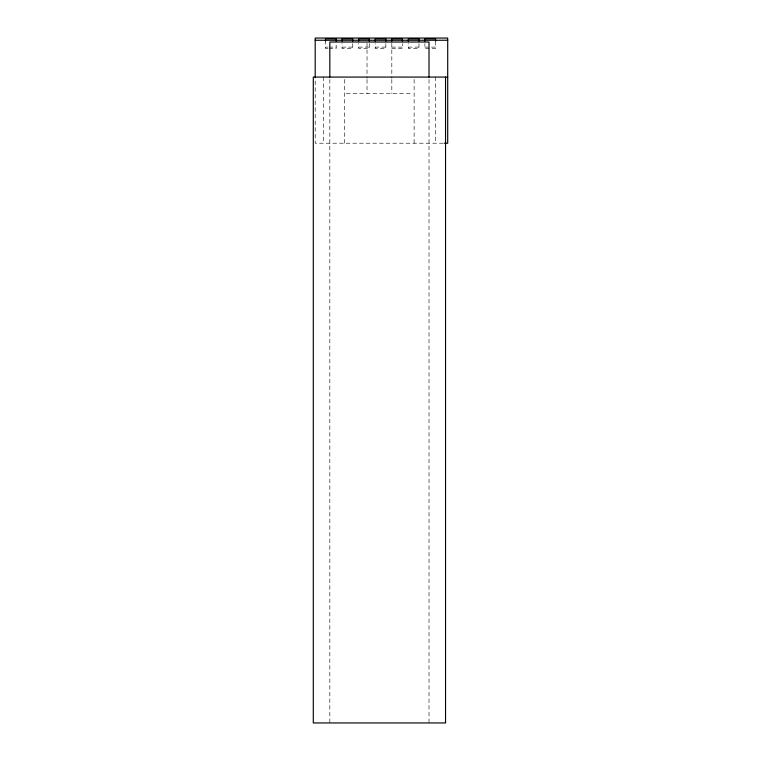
<?xml version="1.0" encoding="UTF-8"?>
<svg xmlns="http://www.w3.org/2000/svg" width="761" height="761" viewBox="0 0 761 761"><rect width="100%" height="100%" fill="white"/><g stroke="black" fill="none" stroke-linecap="round" stroke-linejoin="round"><path stroke-width="0.57" stroke-dasharray="3.81 2.85" d="M325.499 47.115L327.867 47.115M329.056 47.115L336.172 47.115M342.06 47.115L352.743 47.115M358.621 47.115L369.304 47.115M375.192 47.115L385.865 47.115M391.753 47.115L402.426 47.115M408.315 47.115L418.997 47.115M424.885 47.115L435.558 47.115M327.867 48.514L325.499 48.514L325.499 41.427M329.056 48.514L336.172 48.514L336.172 43.577M391.753 48.514L402.426 48.514L402.426 43.577M346.36 93.517L412.481 93.517M443.216 143.211L315.197 143.211L315.197 77.07M435.558 41.427L435.558 48.514L424.885 48.514L424.885 43.577M435.359 77.07L435.359 143.211M429.014 79.448L429.014 722.95M418.997 43.577L418.997 48.514L408.315 48.514L408.315 43.577M414.117 79.439L414.117 143.211M391.82 43.187L391.82 78.307M391.82 79.477L391.82 93.517M385.865 43.577L385.865 48.514L375.192 48.514L375.192 43.577M369.304 43.577L369.304 48.514L358.621 48.514L358.621 43.577M367.021 43.187L367.021 78.307M367.021 79.477L367.021 93.517M352.743 43.577L352.743 48.514L342.06 48.514L342.06 43.577M344.723 79.439L344.723 143.211M329.827 79.448L329.827 722.95M323.473 77.07L323.473 143.211"/><path stroke-width="1.14" d="M315.197 40.247L447.706 40.247M447.706 77.07L313.294 77.07L313.294 722.95L445.546 722.95L445.546 77.07M444.338 143.211L447.706 143.211L447.706 38.05L315.197 38.05L315.197 77.07M435.558 41.208L435.558 38.849L424.885 38.849L424.885 41.208M429.014 77.07L429.014 42.017L329.827 42.017L329.827 77.07M418.997 41.208L418.997 38.849L408.315 38.849L408.315 41.208M402.426 41.208L402.426 38.849L391.753 38.849L391.753 41.208M385.865 41.208L385.865 38.849L375.192 38.849L375.192 41.208M369.304 41.208L369.304 38.849L358.621 38.849L358.621 41.208M352.743 41.208L352.743 38.849L342.06 38.849L342.06 41.208M336.172 41.208L336.172 38.849L325.499 38.849L325.499 41.208"/></g></svg>
